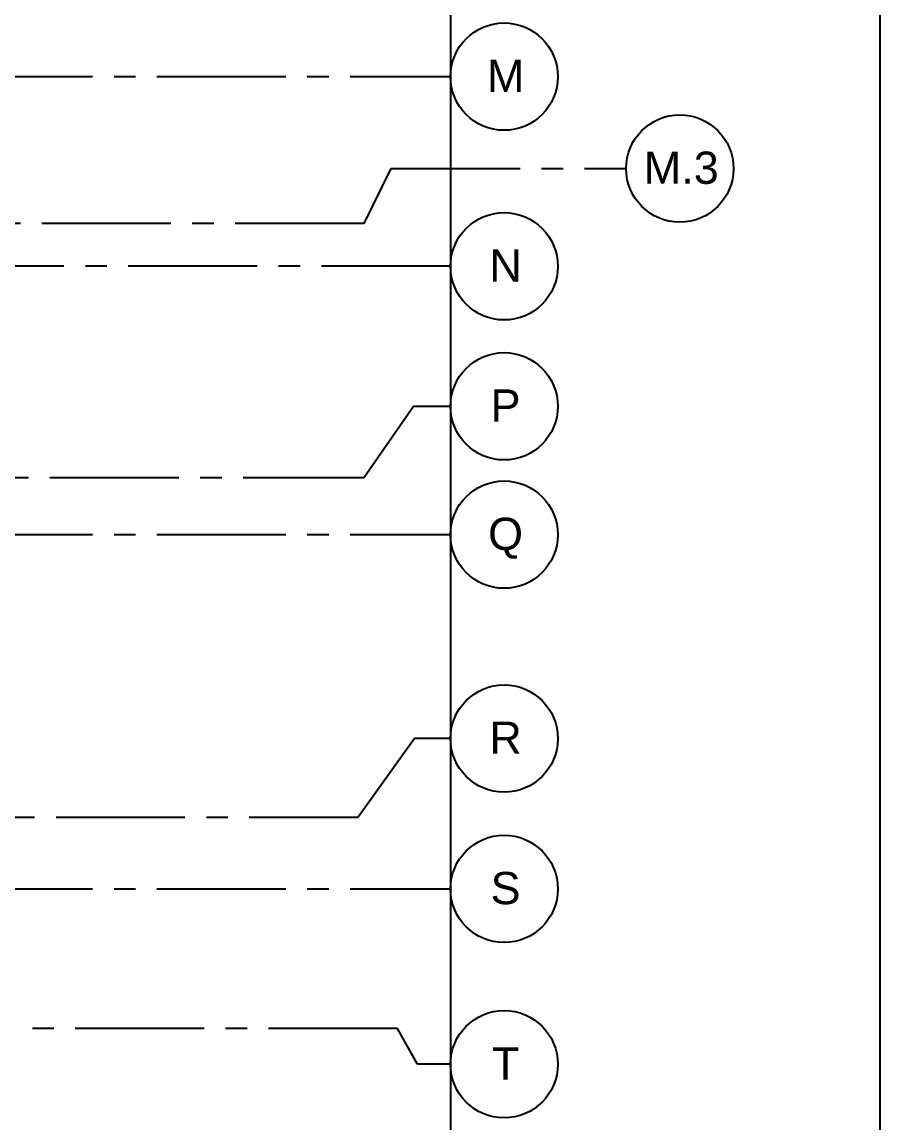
# Model space of a CAD drawing. Header units: inches. Extents: x 24000 to 28048, y 0 to 3165.
# Drawn here: x 27808.3 to 28048, y 1156.8 to 1464.5 of the extents above; entities that cross this region are included whole.
import ezdxf
from ezdxf.enums import TextEntityAlignment as Align

# ---------------------------------------------------------------- set-up
doc = ezdxf.new("R2010")
doc.units = ezdxf.units.IN
doc.header["$LTSCALE"] = 48
doc.header["$MEASUREMENT"] = 0
doc.linetypes.add('CENTER2', pattern=[1.125, 0.75, -0.125, 0.125, -0.125])
doc.linetypes.add('HIDDEN', pattern=[0.375, 0.25, -0.125])
for name, color, linetype in [('_0_Objects', 8, 'Continuous'), ('A-Grid(3-32)', 8, 'CENTER2'), ('S-Grid-Iden', 8, 'Continuous')]:
    doc.layers.add(name, color=color, linetype=linetype)
doc.layers.add('A-ANNO-NPLT', color=8, linetype='Continuous', plot=False)
doc.styles.get("Standard").update_dxf_attribs({"font": 'arial.ttf'})

# ---------------------------------------------------------------- blocks, each defined once
blk = doc.blocks.new('Column Bubble')
blk.add_circle((-0.0042, -0.0024), 0.1562)
blk.add_attdef('XX', text='', height=0.0938).set_placement((0, 0), align=Align.MIDDLE_CENTER)
blk = doc.blocks.new('4TH FLOOR - STRUCTURAL GRID')
at = {"layer": 'A-Grid(3-32)'}
for p, q in [((2104.5, -14592.75), (5912.5, -14592.75)), ((5888.38, -14633.75), (5895.95, -14618.44)), ((5895.95, -14618.44), (5961.58, -14618.44)), ((5912.5, -14645.75), (2104.5, -14645.75)), ((2128.61, -14704.75), (5888.38, -14704.75)), ((2104.5, -14720.75), (5912.5, -14720.75)), ((2130.3, -14799.75), (5886.7, -14799.75)), ((2104.5, -14819.75), (5912.5, -14819.75)), ((5897.69, -14858.75), (2119.31, -14858.75))]:
    blk.add_line(p, q, dxfattribs=at)
for points in [[(5888.38, -14633.75), (2125.19, -14633.75), (2117.62, -14618.44), (2070.85, -14618.44)], [(5912.5, -14684.89), (5902.14, -14684.89), (5888.38, -14704.75)], [(5912.5, -14777.73), (5902.41, -14777.73), (5886.7, -14799.75)], [(5912.5, -14868.75), (5903.33, -14868.75), (5897.69, -14858.75)]]:
    blk.add_lwpolyline(points, dxfattribs=at)
at = {"layer": 'S-Grid-Iden', "xscale": 96, "yscale": 96, "zscale": 96}
for p, values in [((5927.9, -14592.52), {'XX': 'M'}), ((5976.98, -14618.2), {'XX': 'M.3'}), ((5927.9, -14645.52), {'XX': 'N'}), ((5927.9, -14684.65), {'XX': 'P'}), ((5927.9, -14720.52), {'XX': 'Q'}), ((5927.9, -14777.5), {'XX': 'R'}), ((5927.9, -14819.52), {'XX': 'S'}), ((5927.9, -14868.52), {'XX': 'T'})]:
    blk.add_blockref('Column Bubble', p, dxfattribs=at).add_auto_attribs(values)

msp = doc.modelspace()

# ---------------------------------------------------------------- linework, layer by layer
at = {"layer": 'A-ANNO-NPLT'}
for points in [[(24000, 0), (24000, 2976), (28048, 2976), (28048, 0)], [(24120, 360), (24120, 2616), (27928, 2616), (27928, 360)]]:
    msp.add_lwpolyline(points, close=True, dxfattribs=at)

# ---------------------------------------------------------------- block references
at = {"layer": '_0_Objects', "linetype": 'HIDDEN'}
msp.add_blockref('4TH FLOOR - STRUCTURAL GRID', (22015.5, 16042.01), dxfattribs=at)

doc.saveas('drawing.dxf')
